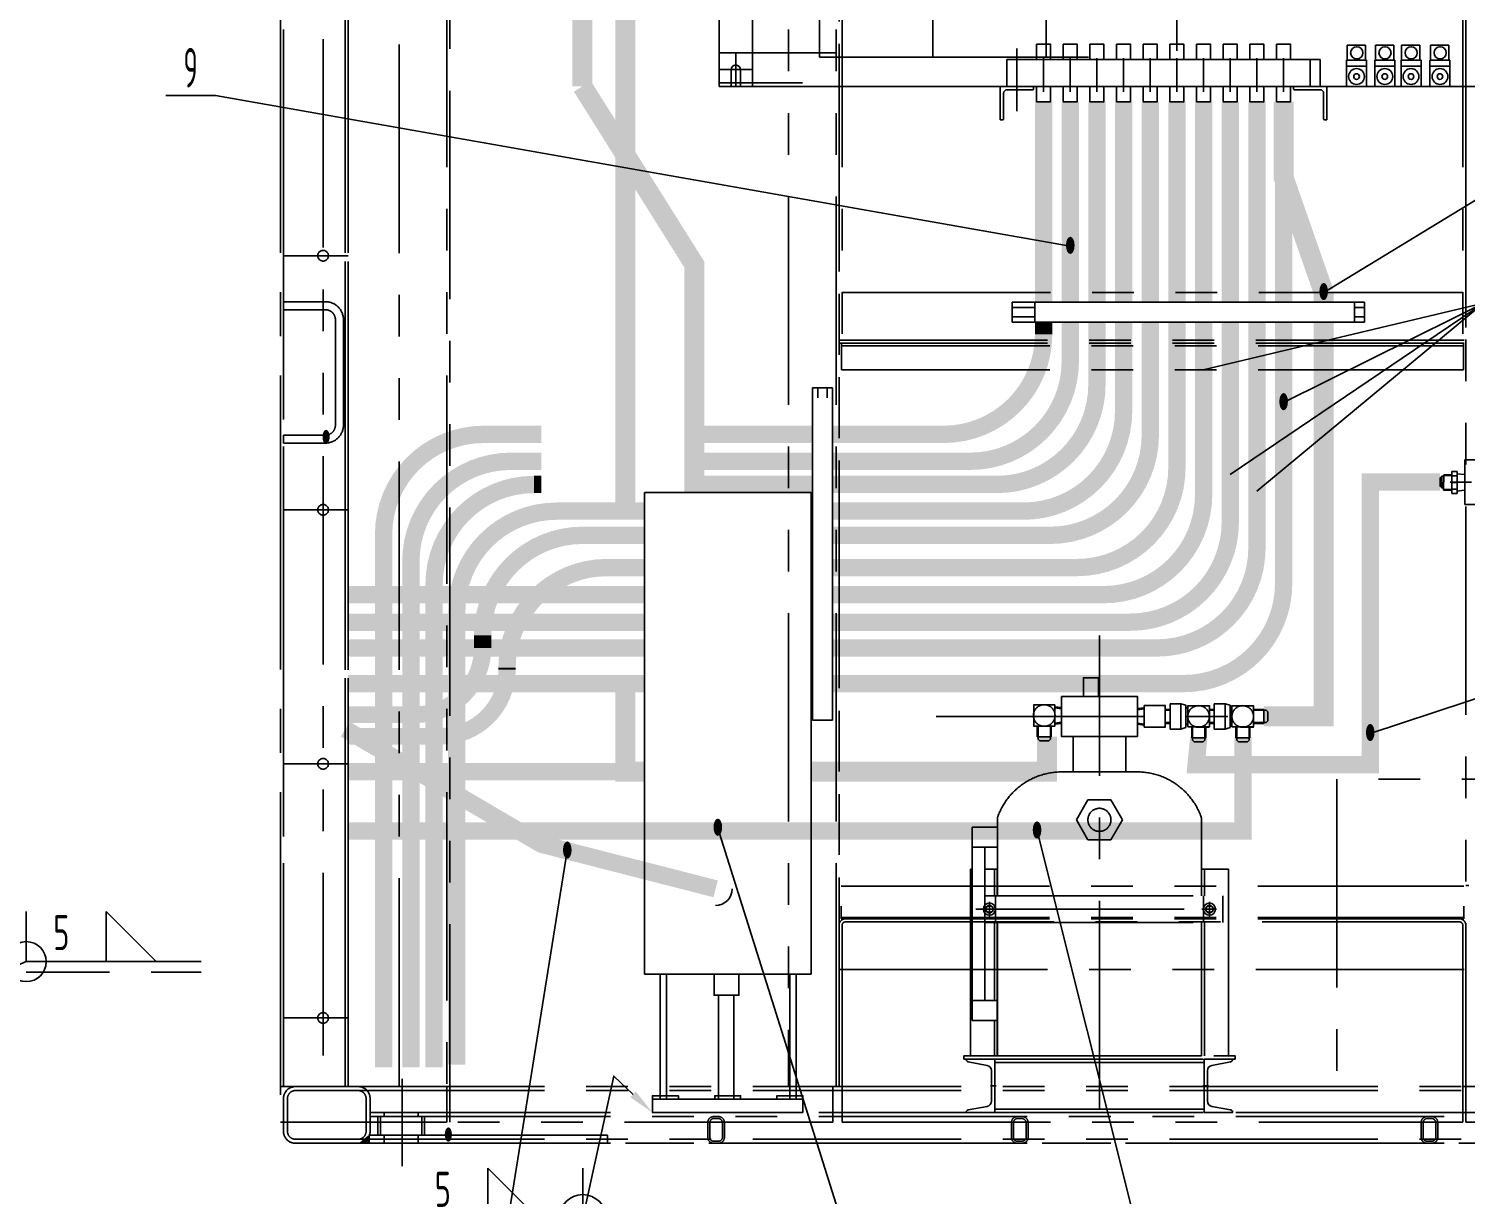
# Model space of a CAD drawing. Header units: millimetres. Extents: x 87 to 10592, y 0 to 7425.
# Drawn here: x 7267 to 9423, y 2500 to 4249 of the extents above; entities that cross this region are included whole.
import ezdxf
from ezdxf.enums import TextEntityAlignment as Align

# ---------------------------------------------------------------- set-up
doc = ezdxf.new("R2010")
doc.units = ezdxf.units.MM
doc.header["$LTSCALE"] = 250
for name, pattern in [('F', [0.75, 0.5, -0.25]), ('G', [2, 1.25, -0.25, 0.25, -0.25]), ('K', [2.5, 1.25, -0.25, 0.25, -0.25, 0.25, -0.25])]:
    doc.linetypes.add(name, pattern=pattern)
for name, color, linetype in [('01', 7, 'Continuous'), ('02', 1, 'Continuous'), ('04', 2, 'F'), ('05', 4, 'G'), ('07', 6, 'K'), ('11', 3, 'Continuous'), ('13', 3, 'Continuous')]:
    doc.layers.add(name, color=color, linetype=linetype)
doc.styles.get("Standard").update_dxf_attribs({"font": 'isocp', "width": 0.707, "bigfont": 'intecad.shx'})

# ---------------------------------------------------------------- blocks, each defined once
blk = doc.blocks.new('*U101')
at = {"layer": '01'}
for p, q in [((0, 50), (0, 0)), ((0, 50), (3.4, 50)), ((5, 10.5), (5, 48.4)), ((0, 0), (50, 0)), ((48.5, 5), (10.5, 5)), ((50, 0), (50, 3.5))]:
    blk.add_line(p, q, dxfattribs=at)
for centre, radius, start, end in [((3.4, 48.4), 1.65, 0.2621, 90), ((10.5, 10.5), 5.5, 180, 269.8782), ((48.5, 3.5), 1.52, 0, 90)]:
    blk.add_arc(centre, radius, start, end, dxfattribs=at)
blk = doc.blocks.new('*U103')
at = {"layer": '01'}
for p, q in [((0, 40), (43, 40)), ((0, 0), (0, 40)), ((5, 0), (5, 22.9)), ((11.5, 30.7), (39.7, 36.1)), ((0, 0), (0, -40)), ((5, 0), (5, -22.9)), ((0, -40), (43, -40)), ((11.5, -30.7), (39.7, -36.1))]:
    blk.add_line(p, q, dxfattribs=at)
for centre, radius, start, end in [((13, 22.9), 8, 100.7056, 180), ((39, 40), 4, 280.7056, 0), ((13, -22.9), 8, 180, 259.2944), ((39, -40), 4, 360, 79.2944)]:
    blk.add_arc(centre, radius, start, end, dxfattribs=at)
at = {"layer": '05'}
blk.add_line((-2.1, 0), (6.6, 0), dxfattribs=at)
blk = doc.blocks.new('*U104')
blk.add_circle((0, 0), 5.72)
at = {"layer": '01'}
for p, q in [((0, 5.7), (-4.9, 2.9)), ((-4.9, 2.9), (-4.9, -2.9)), ((4.9, 2.9), (0, 5.7)), ((4.9, -2.9), (4.9, 2.9)), ((-4.9, -2.9), (0, -5.7)), ((0, -5.7), (4.9, -2.9))]:
    blk.add_line(p, q, dxfattribs=at)
blk.add_circle((0, 0), 9, dxfattribs=at)
at = {"layer": '05'}
for p, q in [((-11.5, 0), (10.6, 0)), ((0, 11), (0, -11.4))]:
    blk.add_line(p, q, dxfattribs=at)
blk = doc.blocks.new('*U108', base_point=(6744.3, 3492))
at = {"layer": '01'}
blk.add_line((7263.3, 3793.3), (7263.3, 3718.3), dxfattribs=at)
blk.add_lwpolyline([(7383.3, 3793.3), (7458.3, 3718.3), (7383.3, 3718.3)], close=True, dxfattribs=at)
blk.add_circle((7263.3, 3718.3), 30, dxfattribs=at)
blk.add_solid([(7263.3, 3793.3), (7263.3, 3845.8), (7338.3, 3793.3), (7263.3, 3793.3)], dxfattribs=at)
at = {"layer": '02'}
blk.add_lwpolyline([(6792.4, 3513), (7263.3, 3718.3), (7525.8, 3718.3)], dxfattribs=at)
blk.add_lwpolyline([(6744.3, 3492, 0, 12, 0), (6792.4, 3513, 12, 12, 0)], format="xyseb", dxfattribs=at)
at = {"layer": '04'}
blk.add_line((7263.3, 3702.6), (7525.8, 3702.6), dxfattribs=at)
at = {"layer": '13', "width": 0.707}
blk.add_text('5', height=52.5, dxfattribs=at).set_placement((7303.8, 3735.6))
blk = doc.blocks.new('*U109', base_point=(8978.8, 3492))
at = {"layer": '01'}
blk.add_line((8874.3, 3408.4), (8874.3, 3333.4), dxfattribs=at)
blk.add_lwpolyline([(8731.8, 3408.4), (8806.8, 3333.4), (8731.8, 3333.4)], close=True, dxfattribs=at)
blk.add_circle((8874.3, 3333.4), 35.5, dxfattribs=at)
blk.add_solid([(8874.3, 3408.4), (8874.3, 3460.9), (8799.3, 3408.4), (8874.3, 3408.4)], dxfattribs=at)
at = {"layer": '02'}
blk.add_lwpolyline([(8949.8, 3519.3), (8920.8, 3546.7), (8874.3, 3333.4), (8611.8, 3333.4)], dxfattribs=at)
blk.add_lwpolyline([(8978.8, 3492, 0, 12, 0), (8949.8, 3519.3, 12, 12, 0)], format="xyseb", dxfattribs=at)
at = {"layer": '04'}
blk.add_line((8874.3, 3317.6), (8611.8, 3317.6), dxfattribs=at)
at = {"layer": '13', "width": 0.707}
blk.add_text('5', height=52.5, dxfattribs=at).set_placement((8652.3, 3350.6))

msp = doc.modelspace()

# ---------------------------------------------------------------- hatches: boundary and pattern name
at = {"layer": '07', "linetype": 'K'}
h = msp.add_hatch(color=6, dxfattribs=at)
h.paths.add_polyline_path([(7771.889, 2582.041, -0.18448309), (7759.889, 2577.458), (7777.889, 2577.458), (7777.889, 2583.458), (7773.306, 2583.458, -0.02784244)])
h.paths.add_polyline_path([(7773.306, 2583.458), (7777.889, 2583.458), (7777.889, 2589.458), (7776.86, 2589.458, -0.09778256)])

# ---------------------------------------------------------------- linework, layer by layer
for p, q in [((9389.517, 3580.055), (9389.378, 3556.772)), ((9389.517, 3580.055), (9400.543, 3579.99)), ((9386.686, 3577.712), (9386.583, 3560.286)), ((9389.378, 3556.772), (9400.404, 3556.706)), ((9077.658, 3185.692), (9077.658, 3201.346)), ((9098.731, 3185.692), (9098.731, 3201.346))]:
    msp.add_line(p, q)
for points in [[(9389.503, 3577.695), (9386.686, 3577.712), (9384.171, 3575.227), (9384.098, 3562.801), (9386.583, 3560.286), (9389.399, 3560.27)], [(9078.958, 3185.692), (9097.43, 3185.692), (9097.43, 3182.229), (9094.93, 3179.729), (9081.458, 3179.729), (9078.958, 3182.229)]]:
    msp.add_lwpolyline(points, close=True)
at = {"layer": '01', "color": 7, "linetype": 'Continuous'}
for p, q in [((8352.576, 4162.497), (8352.576, 4812.497)), ((8302.576, 4762.497), (8302.576, 4212.497)), ((8453.271, 4286.125), (8453.271, 4206.467)), ((8623.271, 4286.125), (8623.271, 4206.467)), ((8793.271, 4286.125), (8793.271, 4206.467)), ((8988.988, 4286.125), (8988.988, 4215.497)), ((8302.576, 4162.497), (8302.576, 4212.497)), ((8302.576, 4212.497), (8352.576, 4212.497)), ((8327.576, 4162.497), (8327.576, 4212.497)), ((8453.271, 4206.467), (8856.558, 4206.467)), ((8749.362, 4125.14), (8749.362, 4219.109)), ((9272.117, 4224.376), (9244.655, 4224.376)), ((9244.655, 4224.376), (9244.655, 4201.497)), ((9272.117, 4201.497), (9272.117, 4224.376)), ((9314.472, 4224.376), (9287.009, 4224.376)), ((9287.009, 4224.376), (9287.009, 4201.497)), ((9314.472, 4201.497), (9314.472, 4224.376)), ((9353.775, 4224.376), (9326.313, 4224.376)), ((9326.313, 4224.376), (9326.313, 4201.497)), ((9353.775, 4201.497), (9353.775, 4224.376)), ((9397.222, 4224.376), (9369.76, 4224.376)), ((9369.76, 4224.376), (9369.76, 4201.497)), ((9397.222, 4201.497), (9397.222, 4224.376)), ((8302.576, 4187.497), (8352.576, 4187.497)), ((8320.576, 4187.497), (8320.576, 4162.497)), ((8334.576, 4187.497), (8334.576, 4162.497)), ((8734.362, 4202.497), (9204.362, 4202.497)), ((8734.362, 4162.497), (8734.362, 4202.497)), ((8789.362, 4204.608), (8789.362, 4154.443)), ((8829.362, 4204.608), (8829.362, 4154.443)), ((8869.362, 4204.608), (8869.362, 4154.443)), ((8909.362, 4204.608), (8909.362, 4154.443)), ((8949.362, 4204.608), (8949.362, 4154.443)), ((8989.362, 4204.608), (8989.362, 4154.443)), ((9029.362, 4204.608), (9029.362, 4154.443)), ((9069.362, 4204.608), (9069.362, 4154.443)), ((9109.362, 4204.608), (9109.362, 4154.443)), ((9149.362, 4204.608), (9149.362, 4154.443)), ((9189.362, 4202.497), (9189.362, 4162.497)), ((9204.362, 4202.497), (9204.362, 4162.497)), ((9243.769, 4201.497), (9273.769, 4201.497)), ((9243.769, 4162.497), (9243.769, 4201.497)), ((9243.769, 4192.497), (9273.769, 4192.497)), ((9273.769, 4201.497), (9273.769, 4162.497)), ((9286.123, 4162.497), (9286.123, 4201.497)), ((9286.123, 4201.497), (9316.123, 4201.497)), ((9286.123, 4192.497), (9316.123, 4192.497)), ((9316.123, 4201.497), (9316.123, 4162.497)), ((9325.427, 4201.497), (9355.427, 4201.497)), ((9325.427, 4162.497), (9325.427, 4201.497)), ((9325.427, 4192.497), (9355.427, 4192.497)), ((9355.427, 4201.497), (9355.427, 4162.497)), ((9368.874, 4201.497), (9398.874, 4201.497)), ((9368.874, 4162.497), (9368.874, 4201.497)), ((9368.874, 4192.497), (9398.874, 4192.497)), ((9398.874, 4201.497), (9398.874, 4162.497)), ((8320.576, 4162.497), (8302.576, 4162.497)), ((8320.576, 4162.497), (8302.576, 4162.497)), ((9570.576, 4162.497), (8334.576, 4162.497)), ((8352.576, 4162.497), (8334.576, 4162.497)), ((8734.362, 4162.497), (9204.362, 4162.497)), ((9273.769, 4162.497), (9243.769, 4162.497)), ((9316.123, 4162.497), (9286.123, 4162.497)), ((9355.427, 4162.497), (9325.427, 4162.497)), ((9398.874, 4162.497), (9368.874, 4162.497)), ((9270.508, 3838.718), (8742.119, 3838.718)), ((8776.377, 3838.718), (8776.377, 3808.718)), ((9270.508, 3838.718), (8776.377, 3838.718)), ((9255.508, 3838.718), (9270.508, 3838.718)), ((9255.508, 3808.718), (9255.508, 3838.718)), ((9255.508, 3808.718), (9255.508, 3838.718)), ((9255.508, 3838.718), (9258.508, 3838.718)), ((9270.508, 3808.718), (9270.508, 3838.718)), ((8776.377, 3830.718), (8742.119, 3830.718)), ((8776.377, 3816.718), (8742.119, 3816.718)), ((9270.508, 3830.718), (9255.508, 3830.718)), ((9270.508, 3816.718), (9255.508, 3816.718)), ((9270.508, 3808.718), (8742.119, 3808.718)), ((8776.377, 3808.718), (9270.508, 3808.718)), ((9270.508, 3808.718), (9255.508, 3808.718)), ((9258.508, 3808.718), (9255.508, 3808.718)), ((8442.774, 3212.214), (8442.774, 3710.39)), ((8450.774, 3695.39), (8450.774, 3710.39)), ((8464.774, 3695.39), (8464.774, 3710.39)), ((8472.774, 3212.214), (8472.774, 3710.39)), ((8442.774, 3695.39), (8442.774, 3347.214)), ((8472.774, 3347.214), (8472.774, 3695.39)), ((9421.194, 3602.578), (9491.194, 3602.578)), ((9421.194, 3535.578), (9421.194, 3602.578)), ((9399.194, 3569.078), (9431.194, 3569.078)), ((9421.194, 3578.078), (9421.194, 3560.078)), ((8190.434, 3553.536), (8190.434, 2831.054)), ((8190.434, 3553.536), (8440.434, 3553.536)), ((8440.434, 3553.536), (8440.434, 2831.054)), ((9491.194, 3535.578), (9421.194, 3535.578)), ((8442.774, 3344.214), (8442.774, 3287.214)), ((8472.774, 3287.214), (8472.774, 3344.214)), ((8442.774, 3284.214), (8442.774, 3227.214)), ((8472.774, 3227.214), (8472.774, 3284.214)), ((8190.434, 2831.054), (8440.434, 2831.054)), ((8214.145, 2831.054), (8214.145, 2643.536)), ((8223.507, 2831.054), (8223.507, 2643.536)), ((8408.884, 2831.054), (8408.884, 2643.536)), ((8418.247, 2831.054), (8418.247, 2643.536)), ((8301.874, 2799.564), (8301.874, 2643.536)), ((8324.587, 2799.564), (8324.587, 2643.536)), ((8202.558, 2643.536), (8428.374, 2643.536)), ((8202.558, 2643.536), (8202.558, 2623.536)), ((8428.374, 2643.536), (8428.374, 2623.536)), ((8202.558, 2623.536), (8428.374, 2623.536)), ((8135.076, 2577.497), (8135.076, 2589.497))]:
    msp.add_line(p, q, dxfattribs=at)
at = {"layer": '01'}
for p, q in [((8742.119, 3838.718), (8742.119, 3808.718)), ((8442.774, 3710.39), (8472.774, 3710.39)), ((9401.525, 3568.372), (9401.525, 3584.847)), ((9401.525, 3584.847), (9409.525, 3584.847)), ((9409.525, 3584.847), (9409.525, 3568.372)), ((9409.525, 3581.591), (9419.936, 3580.309)), ((9401.525, 3578.372), (9409.525, 3578.372)), ((9401.525, 3568.372), (9401.525, 3551.897)), ((9401.525, 3558.372), (9409.525, 3558.372)), ((9409.525, 3551.897), (9409.525, 3568.372)), ((9401.525, 3551.897), (9409.525, 3551.897)), ((9409.525, 3555.591), (9419.936, 3556.873)), ((8472.774, 3212.214), (8442.774, 3212.214)), ((9098.731, 3185.692), (9077.658, 3185.692))]:
    msp.add_line(p, q, dxfattribs=at)
for points, const_width in [([(8097.484, 4943.203), (8097.484, 4162.497)], 30), ([(8162.103, 4943.203), (8162.103, 3525.422)], 30), ([(8097.484, 4162.497), (8265.422, 3895.241), (8265.422, 3553.536)], 30), ([(8789.362, 4139.497), (8789.362, 3838.718)], 26), ([(8829.362, 4139.497), (8829.362, 3838.718)], 26), ([(8869.362, 4139.497), (8869.362, 3838.718)], 26), ([(8909.362, 4139.497), (8909.362, 3838.718)], 26), ([(8949.362, 4139.497), (8949.362, 3838.718)], 26), ([(8989.362, 4139.497), (8989.362, 3838.718)], 26), ([(9029.362, 4139.497), (9029.362, 3838.718)], 26), ([(9069.362, 4139.497), (9069.362, 3838.718)], 26), ([(9109.362, 4139.497), (9109.362, 3838.718)], 26), ([(9209.461, 3853.497), (9149.362, 4025.664), (9149.362, 4139.497)], 30), ([(9149.362, 4139.497), (9149.362, 3838.718)], 26), ([(9209.461, 3838.718), (9209.461, 3853.497)], 30), ([(9119.707, 3217.536), (9209.461, 3217.536), (9209.461, 3808.718)], 30), ([(8442.774, 3640.576), (8265.422, 3640.576)], 26), ([(8442.774, 3600.199), (8265.422, 3600.199)], 26), ([(9384.135, 3569.014), (9279.28, 3569.014), (9279.28, 3145.47), (9018.143, 3145.47), (9022.02, 3185.692)], 26), ([(8442.774, 3565.44), (8265.422, 3565.44)], 26), ([(8442.774, 3525.422), (8440.434, 3525.422)], 26), ([(8442.774, 3489.191), (8440.434, 3489.191)], 26), ([(8442.774, 3440.851), (8440.434, 3440.851)], 26), ([(8190.434, 3400.18), (7746.076, 3400.18)], 26), ([(8442.774, 3400.18), (8440.434, 3400.18)], 26), ([(8190.434, 3358.91), (7746.076, 3358.91)], 26), ([(8442.774, 3358.91), (8440.434, 3358.91)], 26), ([(8190.434, 3320.267), (7746.076, 3320.267)], 26), ([(8442.774, 3320.267), (8440.434, 3320.267)], 26), ([(8190.434, 3266.811), (7746.076, 3266.811)], 26), ([(8162.103, 3266.811), (8162.103, 3134.579), (8190.434, 3134.579)], 30), ([(8442.774, 3266.811), (8440.434, 3266.811)], 26), ([(7741.576, 3198.597), (8035.728, 3026.033), (8297.378, 2959.036)], 26), ([(9088.194, 3185.692), (9088.194, 3045.957), (7746.076, 3045.957)], 26), ([(8440.434, 3134.579), (8794.421, 3134.579), (8794.421, 3187.116)], 30), ([(8162.103, 3134.579), (7746.076, 3134.579)], 26)]:
    msp.add_lwpolyline(points, dxfattribs=dict(at, const_width=const_width))
at = {"layer": '01', "color": 7, "linetype": 'Continuous'}
for points in [[(8778.862, 4202.497), (8799.862, 4202.497), (8799.862, 4225.497), (8778.862, 4225.497)], [(8818.862, 4202.497), (8839.862, 4202.497), (8839.862, 4225.497), (8818.862, 4225.497)], [(8858.862, 4202.497), (8879.862, 4202.497), (8879.862, 4225.497), (8858.862, 4225.497)], [(8898.862, 4202.497), (8919.862, 4202.497), (8919.862, 4225.497), (8898.862, 4225.497)], [(8938.862, 4202.497), (8959.862, 4202.497), (8959.862, 4225.497), (8938.862, 4225.497)], [(8978.862, 4202.497), (8999.862, 4202.497), (8999.862, 4225.497), (8978.862, 4225.497)], [(9018.862, 4202.497), (9039.862, 4202.497), (9039.862, 4225.497), (9018.862, 4225.497)], [(9058.862, 4202.497), (9079.862, 4202.497), (9079.862, 4225.497), (9058.862, 4225.497)], [(9098.862, 4202.497), (9119.862, 4202.497), (9119.862, 4225.497), (9098.862, 4225.497)], [(9138.862, 4202.497), (9159.862, 4202.497), (9159.862, 4225.497), (9138.862, 4225.497)], [(8778.862, 4162.497), (8799.862, 4162.497), (8799.862, 4139.497), (8778.862, 4139.497)], [(8818.862, 4162.497), (8839.862, 4162.497), (8839.862, 4139.497), (8818.862, 4139.497)], [(8858.862, 4162.497), (8879.862, 4162.497), (8879.862, 4139.497), (8858.862, 4139.497)], [(8898.862, 4162.497), (8919.862, 4162.497), (8919.862, 4139.497), (8898.862, 4139.497)], [(8938.862, 4162.497), (8959.862, 4162.497), (8959.862, 4139.497), (8938.862, 4139.497)], [(8978.862, 4162.497), (8999.862, 4162.497), (8999.862, 4139.497), (8978.862, 4139.497)], [(9018.862, 4162.497), (9039.862, 4162.497), (9039.862, 4139.497), (9018.862, 4139.497)], [(9058.862, 4162.497), (9079.862, 4162.497), (9079.862, 4139.497), (9058.862, 4139.497)], [(9098.862, 4162.497), (9119.862, 4162.497), (9119.862, 4139.497), (9098.862, 4139.497)], [(9138.862, 4162.497), (9159.862, 4162.497), (9159.862, 4139.497), (9138.862, 4139.497)], [(8295.033, 2831.054), (8332.408, 2831.054), (8332.408, 2799.564), (8295.033, 2799.564)], [(8202.558, 2643.536), (8241.537, 2643.536), (8241.537, 2648.762), (8202.558, 2648.762)], [(8295.944, 2643.536), (8334.924, 2643.536), (8334.924, 2648.762), (8295.944, 2648.762)], [(8389.394, 2643.536), (8428.374, 2643.536), (8428.374, 2648.762), (8389.394, 2648.762)]]:
    msp.add_lwpolyline(points, close=True, dxfattribs=at)
at = {"layer": '01', "const_width": 26}
for points in [[(9109.362, 3808.718), (9109.362, 3470.267, -0.41421356), (8959.362, 3320.267), (8472.774, 3320.267)], [(9069.362, 3808.718), (9069.362, 3508.91, -0.41421356), (8919.362, 3358.91), (8472.774, 3358.91)], [(9029.362, 3808.718), (9029.362, 3550.18, -0.41421356), (8879.362, 3400.18), (8472.774, 3400.18)], [(8989.362, 3808.718), (8989.362, 3590.851, -0.41421356), (8839.362, 3440.851), (8472.774, 3440.851)], [(8949.362, 3808.718), (8949.362, 3639.191, -0.41421356), (8799.362, 3489.191), (8472.774, 3489.191)], [(8909.362, 3808.718), (8909.362, 3675.422, -0.41421356), (8759.362, 3525.422), (8472.774, 3525.422)], [(9149.362, 3808.718), (9149.362, 3416.811, -0.41421356), (8999.362, 3266.811), (8472.774, 3266.811)], [(8869.362, 3808.718), (8869.362, 3715.44, -0.41421356), (8719.362, 3565.44), (8472.774, 3565.44)], [(8829.362, 3808.718), (8829.362, 3750.199, -0.41421356), (8679.362, 3600.199), (8472.774, 3600.199)], [(8789.362, 3808.718), (8789.362, 3790.576, -0.41421356), (8639.362, 3640.576), (8472.774, 3640.576)], [(8035.728, 3640.576), (7949.316, 3640.576, 0.41421356), (7799.316, 3490.576), (7799.316, 2691.472)], [(8035.728, 3600.199), (7990.274, 3600.199, 0.41421356), (7840.274, 3450.199), (7840.274, 2691.472)], [(8035.728, 3565.44), (8025.026, 3565.44, 0.41421356), (7875.026, 3415.44), (7875.026, 2691.472)], [(7909.04, 2695.202), (7909.04, 3375.422, -0.41421356), (8059.04, 3525.422), (8190.434, 3525.422)]]:
    msp.add_lwpolyline(points, format="xyb", dxfattribs=at)
at = {"layer": '01'}
for points in [[(8190.434, 3489.191, 26, 26, 0), (8097.857, 3489.191, 26, 26, 0.41421356), (7947.857, 3339.191, 26, 26, 0), (7947.857, 3320.289, 26, 25, -0.41421356), (7847.857, 3220.289, 25, 25, 0), (7746.076, 3220.289, 25, 25, 0)], [(8190.434, 3440.851, 26, 26, 0), (8134.511, 3440.851, 26, 26, 0.41421356), (7984.511, 3290.851, 26, 26, 0), (7984.511, 3287.754, 26, 25, -0.41421356), (7884.511, 3187.754, 25, 25, 0), (7746.076, 3187.754, 25, 25, 0)]]:
    msp.add_lwpolyline(points, format="xyseb", dxfattribs=at)
for points in [[(8848.969, 3247.536), (8871.783, 3247.536), (8871.783, 3275.536), (8848.969, 3275.536)], [(8816.06, 3247.536), (8930.06, 3247.536), (8930.06, 3187.536), (8816.06, 3187.536)]]:
    msp.add_lwpolyline(points, close=True, dxfattribs=at)
at = {"layer": '01', "color": 7, "linetype": 'Continuous'}
for centre, radius in [((9259.057, 4212.672), 9.161), ((9301.411, 4212.672), 9.161), ((9340.715, 4212.672), 9.161), ((9384.162, 4212.672), 9.161), ((9258.769, 4177.212), 11.881), ((9301.123, 4177.212), 11.881), ((9340.427, 4177.212), 11.881), ((9383.874, 4177.212), 11.881), ((9258.769, 4177.212), 4.272), ((9301.123, 4177.212), 4.272), ((9340.427, 4177.212), 4.272), ((9383.874, 4177.212), 4.272)]:
    msp.add_circle(centre, radius, dxfattribs=at)
for centre, radius, start, end in [((8327.576, 4187.497), 7, 0, 180), ((8297.378, 2959.036), 25, 270, 0)]:
    msp.add_arc(centre, radius, start, end, dxfattribs=at)
at = {"layer": '02'}
for p, q in [((9209.461, 3853.497), (10213.256, 4464.38)), ((9149.362, 3688.381), (10213.256, 4217.469)), ((7547.041, 4148.615), (7472.641, 4148.615)), ((8829.362, 3922.758), (7547.041, 4148.615)), ((9449.348, 3837.568), (9028.714, 3737.497)), ((9449.348, 3837.568), (9069.362, 3580.488)), ((9449.348, 3837.568), (9109.362, 3555.418)), ((9279.28, 3192.175), (10213.256, 3499.539)), ((9078.958, 3185.692), (9078.958, 3201.346)), ((9097.43, 3185.692), (9097.43, 3201.346)), ((8300.686, 3050.159), (8547.423, 2265.41)), ((8779.485, 3045.957), (8971.881, 2279.038)), ((8074.881, 3016.008), (7951.872, 2252.334))]:
    msp.add_line(p, q, dxfattribs=at)
at = {"layer": '02', "color": 1, "linetype": 'Continuous'}
for p, q in [((9389.386, 3558.079), (9400.412, 3558.014)), ((9389.509, 3578.643), (9400.534, 3578.577))]:
    msp.add_line(p, q, dxfattribs=at)
at = {"layer": '04', "color": 2, "linetype": 'F'}
for p, q in [((8478.076, 4212.497), (8302.576, 4212.497)), ((8302.576, 4212.497), (8302.576, 4162.497)), ((8302.576, 4167.497), (8478.076, 4167.497)), ((8302.576, 4162.497), (8406.576, 4162.497))]:
    msp.add_line(p, q, dxfattribs=at)
at = {"layer": '05'}
for p, q in [((9400.473, 3568.372), (9410.577, 3568.372)), ((8873.06, 2628.536), (8873.06, 3339.152)), ((8627.95, 3217.536), (9115.617, 3217.536))]:
    msp.add_line(p, q, dxfattribs=at)
at = {"layer": '07', "color": 6, "linetype": 'K'}
for p, q in [((7644.576, 6228.997), (7644.576, 2962.537)), ((7644.576, 2662.751), (7644.576, 6228.997)), ((7649.076, 2662.751), (7649.076, 6228.997)), ((7741.576, 2662.655), (7741.576, 6228.997)), ((7746.076, 2662.65), (7746.076, 6228.997)), ((7894.076, 6228.997), (7894.076, 2662.497)), ((8487.076, 6228.997), (8487.076, 3781.997)), ((9418.076, 6228.997), (9418.076, 3781.997)), ((7708.576, 5483.069), (7708.576, 2709.339)), ((9422.576, 5488.145), (9422.576, 3777.497)), ((8482.576, 5447.361), (8482.576, 2904.497)), ((8482.576, 5447.361), (8482.576, 3777.497)), ((8482.576, 2663.65), (8482.576, 5447.361)), ((7898.576, 5405.997), (7898.576, 2608.997)), ((9422.576, 5407.645), (9422.576, 2608.997)), ((7649.076, 5247.497), (7649.076, 2962.537)), ((7741.576, 2962.537), (7741.576, 5247.497)), ((7746.076, 2962.537), (7746.076, 5247.497)), ((8406.576, 5247.497), (8406.576, 2662.497)), ((8478.076, 5247.497), (8478.076, 2962.537)), ((7822.576, 2662.497), (7822.576, 5005.997)), ((7746.076, 3908.447), (7649.076, 3908.447)), ((7712.076, 3839.497), (7649.076, 3839.497)), ((7649.076, 3827.497), (7649.076, 3839.497)), ((8487.076, 3853.497), (9418.076, 3853.497)), ((7712.076, 3827.497), (7649.076, 3827.497)), ((7649.076, 3818.997), (7649.076, 3814.497)), ((7727.076, 3654.497), (7727.076, 3812.497)), ((7739.076, 3654.497), (7739.076, 3812.497)), ((8482.576, 3781.997), (9422.576, 3781.997)), ((8482.576, 3777.497), (9422.576, 3777.497)), ((8486.076, 3777.497), (8486.076, 3737.497)), ((8486.076, 3773.497), (9419.076, 3773.497)), ((9419.076, 3777.497), (9419.076, 3737.497)), ((8486.076, 3737.497), (9419.076, 3737.497)), ((7712.076, 3639.497), (7649.076, 3639.497)), ((7649.076, 3627.497), (7649.076, 3639.497)), ((7712.076, 3627.497), (7649.076, 3627.497)), ((7746.076, 3527.447), (7649.076, 3527.447)), ((7721.076, 3527.447), (7696.076, 3527.447)), ((8774.004, 3235.15), (8790.479, 3235.15)), ((8979.091, 3236.631), (8979.091, 3198.441)), ((8979.091, 3236.631), (8995.296, 3236.631)), ((8995.296, 3236.631), (9002.757, 3234.248)), ((8995.296, 3236.631), (8995.296, 3198.441)), ((9045.265, 3236.631), (9045.265, 3198.441)), ((9045.265, 3236.631), (9061.47, 3236.631)), ((9061.47, 3236.631), (9068.931, 3234.248)), ((9061.47, 3198.441), (9061.47, 3236.631)), ((8763.553, 3217.536), (8840.407, 3217.536)), ((8806.06, 3231.959), (8816.06, 3230.728)), ((8816.06, 3228.856), (8806.06, 3230.359)), ((8940.06, 3230.536), (8930.06, 3229.304)), ((8930.06, 3227.611), (8940.06, 3229.114)), ((8972.116, 3233.726), (8955.641, 3233.726)), ((8979.091, 3228.073), (8972.05, 3228.073)), ((8979.091, 3226.772), (8972.05, 3226.772)), ((9002.757, 3234.248), (9002.757, 3200.825)), ((9005.611, 3230.691), (9002.757, 3230.691)), ((9005.611, 3233.792), (9005.611, 3217.317)), ((9037.992, 3233.792), (9037.992, 3217.317)), ((9045.265, 3228.073), (9037.992, 3228.073)), ((9045.265, 3226.772), (9037.992, 3226.772)), ((9068.931, 3200.825), (9068.931, 3234.248)), ((9071.785, 3229.716), (9068.931, 3229.716)), ((9071.785, 3233.792), (9071.785, 3217.317)), ((9104.166, 3233.792), (9104.166, 3217.317)), ((9119.819, 3228.073), (9104.166, 3228.073)), ((9119.819, 3226.772), (9104.166, 3226.772)), ((9119.819, 3228.073), (9119.819, 3207)), ((8774.004, 3202.769), (8790.479, 3202.769)), ((8779.723, 3187.116), (8779.723, 3202.769)), ((8781.024, 3187.116), (8781.024, 3202.769)), ((8799.496, 3187.116), (8799.496, 3202.769)), ((8800.796, 3187.116), (8800.796, 3202.769)), ((8816.06, 3208.885), (8806.06, 3207.381)), ((8806.06, 3205.959), (8816.06, 3207.191)), ((8930.06, 3207.64), (8940.06, 3206.136)), ((8940.06, 3204.536), (8930.06, 3205.768)), ((8972.116, 3201.346), (8955.641, 3201.346)), ((8979.091, 3208.3), (8972.05, 3208.3)), ((8979.091, 3207), (8972.05, 3207)), ((8979.091, 3198.441), (8995.296, 3198.441)), ((8995.296, 3198.441), (9002.757, 3200.825)), ((9005.611, 3205.356), (9002.757, 3205.356)), ((9011.484, 3185.692), (9011.484, 3201.346)), ((9012.784, 3185.692), (9012.784, 3201.346)), ((9038.276, 3201.346), (9021.801, 3201.346)), ((9031.256, 3185.692), (9031.256, 3201.346)), ((9032.557, 3185.692), (9032.557, 3201.346)), ((9045.265, 3208.3), (9037.992, 3208.3)), ((9045.265, 3207), (9037.992, 3207)), ((9045.265, 3198.441), (9061.47, 3198.441)), ((9061.47, 3198.441), (9068.931, 3200.825)), ((9071.785, 3204.382), (9068.931, 3204.382)), ((9104.45, 3201.346), (9087.975, 3201.346)), ((9119.819, 3208.3), (9104.166, 3208.3)), ((9119.819, 3207), (9104.166, 3207)), ((8779.723, 3187.116), (8800.796, 3187.116)), ((8833.5, 3187.536), (8833.5, 3134.402)), ((8912.62, 3187.536), (8912.62, 3134.402)), ((9032.557, 3185.692), (9011.484, 3185.692)), ((7746.076, 3146.447), (7649.076, 3146.447)), ((8816.06, 3134.402), (8930.06, 3134.402)), ((8720.06, 3063.902), (8720.06, 2948.536)), ((9026.06, 3063.902), (9026.06, 2948.536)), ((8720.06, 3051.345), (8682.06, 3051.345)), ((8682.06, 3051.345), (8682.06, 3021.493)), ((8682.06, 3021.493), (8682.06, 2791.408)), ((8682.06, 3021.493), (8720.06, 3021.493)), ((8700.977, 3021.493), (8700.977, 2791.408)), ((8679.676, 2988.536), (8682.06, 2988.536)), ((8679.676, 2708.536), (8679.676, 2988.536)), ((8700.977, 2988.536), (8719.676, 2988.536)), ((8715.676, 2948.536), (8715.676, 2988.536)), ((8719.676, 2988.536), (8719.676, 2948.536)), ((9066.443, 2988.536), (9026.443, 2988.536)), ((9030.443, 2948.536), (9030.443, 2988.536)), ((9066.443, 2708.536), (9066.443, 2988.536)), ((7644.576, 2962.537), (7644.576, 2608.997)), ((7649.076, 2962.537), (7649.076, 2662.504)), ((7741.576, 2662.644), (7741.576, 2962.537)), ((7746.076, 2662.65), (7746.076, 2962.537)), ((8478.076, 2962.537), (8478.076, 2662.497)), ((8482.576, 2962.537), (8482.576, 2662.497)), ((8485.576, 2962.997), (9419.576, 2962.997)), ((9422.576, 2963.997), (9427.076, 2963.997)), ((8485.576, 2913.997), (8485.576, 2932.997)), ((8700.977, 2948.536), (9058.395, 2948.536)), ((8717.06, 2908.536), (8717.06, 2948.536)), ((9029.06, 2908.536), (9029.06, 2948.536)), ((9058.395, 2908.536), (9058.395, 2948.536)), ((9419.576, 2913.997), (9419.576, 2932.997)), ((8485.576, 2915.997), (9419.576, 2915.997)), ((8485.576, 2913.997), (9419.576, 2913.997)), ((8687.724, 2928.536), (9058.395, 2928.536)), ((8482.576, 2904.497), (8482.576, 2662.497)), ((8487.076, 2904.497), (8487.076, 2608.997)), ((8492.076, 2909.497), (9413.076, 2909.497)), ((8700.977, 2908.536), (9058.395, 2908.536)), ((8715.676, 2791.408), (8715.676, 2908.536)), ((8719.676, 2908.536), (8719.676, 2708.536)), ((8720.06, 2908.536), (8720.06, 2708.536)), ((9026.06, 2908.536), (9026.06, 2708.536)), ((9030.443, 2708.536), (9030.443, 2908.536)), ((9418.076, 2904.497), (9418.076, 2608.997)), ((9422.576, 2904.497), (9422.576, 2662.497)), ((8482.576, 2837.997), (9422.576, 2837.997)), ((8720.06, 2791.408), (8682.06, 2791.408)), ((8682.06, 2791.408), (8682.06, 2761.556)), ((7746.076, 2765.447), (7649.076, 2765.447)), ((8682.06, 2761.556), (8720.06, 2761.556)), ((8715.676, 2708.536), (8715.676, 2761.556)), ((8669.602, 2708.536), (9076.517, 2708.536)), ((8669.602, 2708.536), (8669.602, 2703.536)), ((8669.602, 2703.536), (8673.06, 2703.536)), ((8719.676, 2708.536), (8679.676, 2708.536)), ((8716.06, 2703.536), (9030.06, 2703.536)), ((8716.06, 2703.536), (8716.06, 2623.536)), ((8716.06, 2698.536), (9030.06, 2698.536)), ((8720.06, 2708.536), (9026.06, 2708.536)), ((9030.06, 2623.536), (9030.06, 2703.536)), ((9076.517, 2703.536), (9073.06, 2703.536)), ((9076.517, 2708.536), (9076.517, 2703.536)), ((7827.076, 2674.051), (7827.076, 2543.074)), ((7746.076, 2662.65), (7644.576, 2662.497)), ((9915.576, 2662.497), (7667.076, 2662.497)), ((7667.076, 2662.497), (7761.076, 2662.497)), ((9915.576, 2656.497), (7667.076, 2656.497)), ((7667.076, 2656.497), (7761.076, 2656.497)), ((7894.076, 2662.497), (7822.576, 2662.497)), ((7894.076, 2662.497), (7894.076, 2608.997)), ((7894.076, 2662.497), (7898.576, 2662.497)), ((8473.076, 2608.997), (8473.076, 2662.497)), ((8482.576, 2662.497), (8473.076, 2662.497)), ((8482.576, 2662.497), (8487.076, 2662.497)), ((8482.576, 2662.497), (8487.076, 2662.497)), ((9418.076, 2662.497), (9422.576, 2662.497)), ((9422.576, 2662.497), (9524.076, 2662.497)), ((7649.076, 2644.497), (7649.076, 2595.497)), ((7649.076, 2644.497), (7649.076, 2608.997)), ((7655.076, 2644.497), (7655.076, 2595.497)), ((7773.076, 2644.497), (7773.076, 2595.497)), ((7779.076, 2644.497), (7779.076, 2595.497)), ((7779.076, 2623.536), (7827.422, 2623.536)), ((7779.076, 2617.536), (7827.422, 2617.536)), ((7790.889, 2589.497), (7790.889, 2617.497)), ((7794.889, 2589.497), (7794.889, 2617.497)), ((7800.389, 2623.497), (7800.389, 2617.497)), ((7827.422, 2623.536), (9897.576, 2623.536)), ((7827.422, 2617.536), (9849.576, 2617.536)), ((7851.389, 2623.497), (7851.389, 2617.497)), ((7856.889, 2589.497), (7856.889, 2617.497)), ((7860.889, 2589.497), (7860.889, 2617.497)), ((8294.576, 2617.497), (8301.576, 2617.497)), ((8301.576, 2614.497), (8294.576, 2614.497)), ((8716.06, 2628.536), (9030.06, 2628.536)), ((8716.06, 2623.536), (9030.06, 2623.536)), ((8750.06, 2617.497), (8757.06, 2617.497)), ((8757.06, 2614.497), (8750.06, 2614.497)), ((9364.576, 2617.497), (9371.576, 2617.497)), ((9371.576, 2614.497), (9364.576, 2614.497)), ((7649.076, 2608.997), (7644.576, 2608.997)), ((7894.076, 2608.997), (7649.076, 2608.997)), ((7649.076, 2608.997), (7649.076, 2595.497)), ((7776.076, 2587.497), (7764.076, 2577.497)), ((7776.86, 2589.497), (7827.422, 2589.497)), ((7777.889, 2589.458), (7777.889, 2577.458)), ((7800.389, 2589.497), (7800.389, 2577.497)), ((7827.422, 2589.497), (8135.076, 2589.497)), ((7851.389, 2589.497), (7851.389, 2577.497)), ((8473.076, 2608.997), (7898.576, 2608.997)), ((8285.576, 2608.497), (8285.576, 2586.497)), ((8288.576, 2608.497), (8288.576, 2586.497)), ((8307.576, 2608.497), (8307.576, 2595.497)), ((8307.576, 2595.497), (8307.576, 2586.497)), ((8310.576, 2608.497), (8310.576, 2595.497)), ((8310.576, 2595.497), (8310.576, 2586.497)), ((8487.076, 2608.997), (9418.076, 2608.997)), ((8741.06, 2608.497), (8741.06, 2586.497)), ((8744.06, 2608.497), (8744.06, 2586.497)), ((8763.06, 2608.497), (8763.06, 2595.497)), ((8763.06, 2595.497), (8763.06, 2586.497)), ((8766.06, 2608.497), (8766.06, 2595.497)), ((8766.06, 2595.497), (8766.06, 2586.497)), ((9355.576, 2608.497), (9355.576, 2586.497)), ((9358.576, 2608.497), (9358.576, 2586.497)), ((9377.576, 2608.497), (9377.576, 2595.497)), ((9377.576, 2595.497), (9377.576, 2586.497)), ((9380.576, 2608.497), (9380.576, 2595.497)), ((9380.576, 2595.497), (9380.576, 2586.497)), ((9422.576, 2608.997), (10022.576, 2608.997)), ((7664.076, 2577.497), (10012.576, 2577.497)), ((7664.076, 2577.497), (8132.076, 2577.497)), ((9915.576, 2583.497), (7667.076, 2583.497)), ((7667.076, 2583.497), (7761.076, 2583.497)), ((7667.076, 2577.497), (7761.076, 2577.497)), ((7667.076, 2577.497), (7827.422, 2577.497)), ((7827.422, 2577.497), (7667.076, 2577.497)), ((7827.422, 2577.497), (9849.576, 2577.497)), ((9849.576, 2577.497), (7827.422, 2577.497)), ((7827.422, 2577.497), (8132.076, 2577.497)), ((8301.576, 2580.497), (8294.576, 2580.497)), ((8294.576, 2577.497), (8301.576, 2577.497)), ((8757.06, 2580.497), (8750.06, 2580.497)), ((8750.06, 2577.497), (8757.06, 2577.497)), ((9371.576, 2580.497), (9364.576, 2580.497)), ((9364.576, 2577.497), (9371.576, 2577.497))]:
    msp.add_line(p, q, dxfattribs=at)
for points in [[(8774.46, 3202.769), (8774.46, 3235.15), (8806.06, 3235.15), (8806.06, 3202.769)], [(8971.659, 3233.726), (8971.659, 3201.346), (8940.06, 3201.346), (8940.06, 3233.726)], [(9037.992, 3233.336), (9005.611, 3233.336), (9005.611, 3201.736), (9037.992, 3201.736)], [(9104.166, 3233.336), (9071.785, 3233.336), (9071.785, 3201.736), (9104.166, 3201.736)], [(9119.819, 3208.3), (9119.819, 3226.772), (9123.282, 3226.772), (9125.782, 3224.272), (9125.782, 3210.8), (9123.282, 3208.3)], [(8799.496, 3187.116), (8781.024, 3187.116), (8781.024, 3183.653), (8783.524, 3181.153), (8796.996, 3181.153), (8799.496, 3183.653)], [(9012.784, 3185.692), (9031.256, 3185.692), (9031.256, 3182.229), (9028.756, 3179.729), (9015.284, 3179.729), (9012.784, 3182.229)], [(9228.935, 2623.536), (9728.935, 2623.536), (9728.935, 3123.536), (9228.935, 3123.536)], [(8907.565, 3062.488), (8890.313, 3092.371), (8855.807, 3092.371), (8838.554, 3062.488), (8855.807, 3032.605), (8890.313, 3032.605)]]:
    msp.add_lwpolyline(points, close=True, dxfattribs=at)
for centre, radius in [((7708.576, 3908.447), 8), ((7708.576, 3527.447), 8), ((8790.26, 3218.959), 16.19), ((9021.801, 3217.536), 16.19), ((9087.975, 3217.536), 16.19), ((7708.576, 3146.447), 8), ((8873.06, 3062.488), 17.295), ((7708.576, 2765.447), 8)]:
    msp.add_circle(centre, radius, dxfattribs=at)
for centre, radius, start, end in [((7712.076, 3812.497), 27, 0, 90), ((7712.076, 3812.497), 15, 0, 90), ((7712.076, 3654.497), 15, 270, 0), ((7712.076, 3654.497), 27, 270, 0), ((8816.388, 3032.561), 101.841, 90.184608, 158.849353), ((8929.732, 3032.561), 101.841, 19.953501, 89.815392), ((8730.06, 3063.902), 10, 157.859385, 180), ((8702.272, 3075.209), 20, 337.859385, 340.855813), ((8740.06, 3062.091), 20, 158.849353, 160.855813), ((9016.06, 3063.902), 10, 0, 19.953501), ((8492.076, 2904.497), 9.5, 90, 180), ((9413.076, 2904.497), 9.5, 0, 90), ((8492.076, 2904.497), 5, 90, 180), ((9413.076, 2904.497), 5, 0, 90), ((7667.076, 2644.497), 18, 131.810315, 180), ((7667.076, 2644.497), 18, 90, 131.810315), ((7667.076, 2644.497), 12, 90, 180), ((7761.076, 2644.497), 18, 0, 90), ((7761.076, 2644.497), 12, 0, 90), ((8294.576, 2608.497), 9, 90, 180), ((8294.576, 2608.497), 6, 90, 180), ((8301.576, 2608.497), 9, 0, 90), ((8301.576, 2608.497), 6, 0, 90), ((8750.06, 2608.497), 9, 90, 180), ((8750.06, 2608.497), 6, 90, 180), ((8757.06, 2608.497), 9, 0, 90), ((8757.06, 2608.497), 6, 0, 90), ((9364.576, 2608.497), 9, 90, 180), ((9364.576, 2608.497), 6, 90, 180), ((9371.576, 2608.497), 9, 0, 90), ((9371.576, 2608.497), 6, 0, 90), ((7667.076, 2595.497), 18, 180, 228.189685), ((7667.076, 2595.497), 12, 180, 270), ((7761.076, 2595.497), 18, 270, 0), ((7761.076, 2595.497), 12, 270, 0), ((7667.076, 2595.497), 18, 228.189685, 270), ((8294.576, 2586.497), 9, 180, 270), ((8294.576, 2586.497), 6, 180, 270), ((8301.576, 2586.497), 9, 270, 0), ((8301.576, 2586.497), 6, 270, 0), ((8750.06, 2586.497), 9, 180, 270), ((8750.06, 2586.497), 6, 180, 270), ((8757.06, 2586.497), 9, 270, 0), ((8757.06, 2586.497), 6, 270, 0), ((9364.576, 2586.497), 9, 180, 270), ((9364.576, 2586.497), 6, 180, 270), ((9371.576, 2586.497), 9, 270, 0), ((9371.576, 2586.497), 6, 270, 0)]:
    msp.add_arc(centre, radius, start, end, dxfattribs=at)

# ---------------------------------------------------------------- block references
at = {"layer": '01', "color": 7, "linetype": 'Continuous', "xscale": -1, "rotation": 180}
msp.add_blockref('*U101', (8724.362, 4162.497), dxfattribs=at)
at = {"layer": '01', "color": 7, "linetype": 'Continuous', "rotation": 180}
msp.add_blockref('*U101', (9214.362, 4162.497), dxfattribs=at)
at = {"layer": '01'}
for name, p in [('*U108', (6744.283, 2623.536)), ('*U109', (8202.558, 2623.536))]:
    msp.add_blockref(name, p, dxfattribs=at)
at = {"layer": '07', "color": 6, "linetype": 'K'}
for name, p in [('*U104', (8708.06, 2928.536)), ('*U104', (9038.06, 2928.536)), ('*U103', (9030.06, 2663.536))]:
    msp.add_blockref(name, p, dxfattribs=at)
at = {"layer": '07', "color": 6, "linetype": 'K', "xscale": -1}
msp.add_blockref('*U103', (8716.06, 2663.536), dxfattribs=at)

# ---------------------------------------------------------------- texts
at = {"layer": '02', "width": 0.605172}
for p, p2 in [((8822.162, 3910.758), (8836.562, 3910.758)), ((9202.261, 3841.497), (9216.661, 3841.497)), ((9142.162, 3676.381), (9156.562, 3676.381)), ((9272.08, 3180.175), (9286.48, 3180.175)), ((8293.486, 3038.159), (8307.886, 3038.159)), ((8772.285, 3033.957), (8786.685, 3033.957)), ((8067.681, 3004.008), (8082.081, 3004.008))]:
    msp.add_text('●', height=24, dxfattribs=at).set_placement(p, p2, align=Align.FIT)
at = {"layer": '07', "color": 6, "linetype": 'K', "text_generation_flag": 4, "width": 0.605172}
msp.add_text('●', height=20, rotation=180, dxfattribs=at).set_placement((7719.076, 3625.648), (7707.076, 3625.648), align=Align.FIT)
at = {"layer": '07', "color": 6, "linetype": 'K', "width": 0.605172}
msp.add_text('●', height=20, dxfattribs=at).set_placement((7890.444, 2579.497), (7902.444, 2579.497), align=Align.FIT)
at = {"layer": '11', "width": 0.579528}
msp.add_text('9', height=59.397, dxfattribs=at).set_placement((7499.142, 4160.615), (7520.539, 4160.615), align=Align.FIT)

doc.saveas('drawing.dxf')
